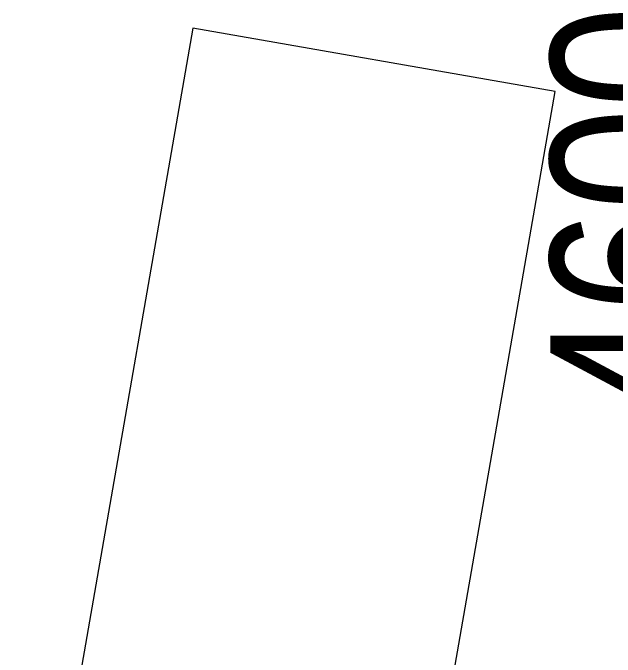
# Model space of a CAD drawing. Header units: metres. Extents: x -1161 to -1081, y 0 to 563.
# Drawn here: x -1141.328 to -1140.016, y 523.95 to 525.354 of the extents above; entities that cross this region are included whole.
import ezdxf

# ---------------------------------------------------------------- set-up
doc = ezdxf.new("R2010")
doc.units = ezdxf.units.M
doc.layers.add('A-ANNO-NOTE', color=7, linetype='Continuous', lineweight=9)
doc.layers.add('A-DETL', color=7, linetype='Continuous', lineweight=13)
doc.styles.add('Arial Narrow', font='ARIALN.TTF', dxfattribs={"height": 0.35})

# ---------------------------------------------------------------- blocks, each defined once
blk = doc.blocks.new('T2DPAA-T2D-PWA-RW-M2D-000001_ControlLines_rvt-1-DRG-2873121 - DECK SLAB GENERAL ARRANGEMENT PLAN')
at = {"layer": 'A-ANNO-NOTE', "color": 150, "lineweight": 18, "true_color": 0x0080ff, "insert": (-1140.1574, 524.4784), "char_height": 0.35, "width": 1.090295, "attachment_point": 1, "rotation": 89.8981, "style": 'Arial Narrow'}
blk.add_mtext('4600', dxfattribs=at)

msp = doc.modelspace()

# ---------------------------------------------------------------- linework, layer by layer
at = {"layer": 'A-DETL', "color": 143, "lineweight": 18, "true_color": 0x78aac8}
for p, q in [((-1140.936, 525.3208), (-1143.1674, 512.5132)), ((-1140.1466, 525.1832), (-1140.936, 525.3208)), ((-1142.378, 512.3756), (-1140.1466, 525.1832))]:
    msp.add_line(p, q, dxfattribs=at)

# ---------------------------------------------------------------- block references
at = {"lineweight": 5}
msp.add_blockref('T2DPAA-T2D-PWA-RW-M2D-000001_ControlLines_rvt-1-DRG-2873121 - DECK SLAB GENERAL ARRANGEMENT PLAN', (0, 0), dxfattribs=at)

doc.saveas('drawing.dxf')
